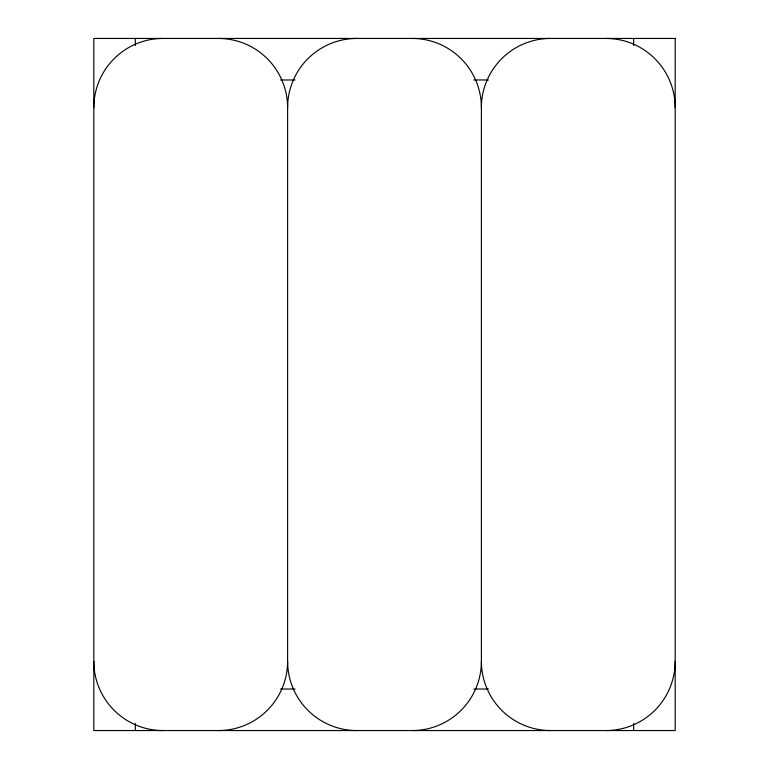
<?xml version="1.0" encoding="UTF-8"?>
<svg xmlns="http://www.w3.org/2000/svg" width="769" height="769" viewBox="0 0 769 769"><rect width="100%" height="100%" fill="white"/><g stroke="black" fill="none" stroke-linecap="round" stroke-linejoin="round"><path stroke-width="1.15" d="M280.637 79.976L295.046 79.976M473.954 79.976L488.363 79.976M280.637 689.024L295.046 689.024M473.954 689.024L488.363 689.024M633.656 38.45L633.656 45.573M633.656 723.427L633.656 730.55M412.184 38.45A69.21 69.21 0 0 1 481.394 107.66L481.394 661.34A69.21 69.21 0 0 0 550.604 730.55M356.816 38.45A69.21 69.21 0 0 0 287.606 107.66L287.606 661.34A69.21 69.21 0 0 1 218.396 730.55M135.344 38.45L135.344 45.573M135.344 723.427L135.344 730.55M163.028 730.55A69.21 69.21 0 0 1 93.818 661.34M93.818 107.66A69.21 69.21 0 0 1 163.028 38.45M218.396 38.45A69.21 69.21 0 0 1 287.606 107.66M356.816 730.55A69.21 69.21 0 0 1 287.606 661.34M481.394 661.34A69.21 69.21 0 0 1 412.184 730.55M481.394 107.66A69.21 69.21 0 0 1 550.604 38.45M605.972 38.45A69.21 69.21 0 0 1 675.182 107.66M675.182 661.34A69.21 69.21 0 0 1 605.972 730.55M675.182 38.45L93.818 38.45L93.818 730.55L675.182 730.55L675.182 38.45"/></g></svg>
